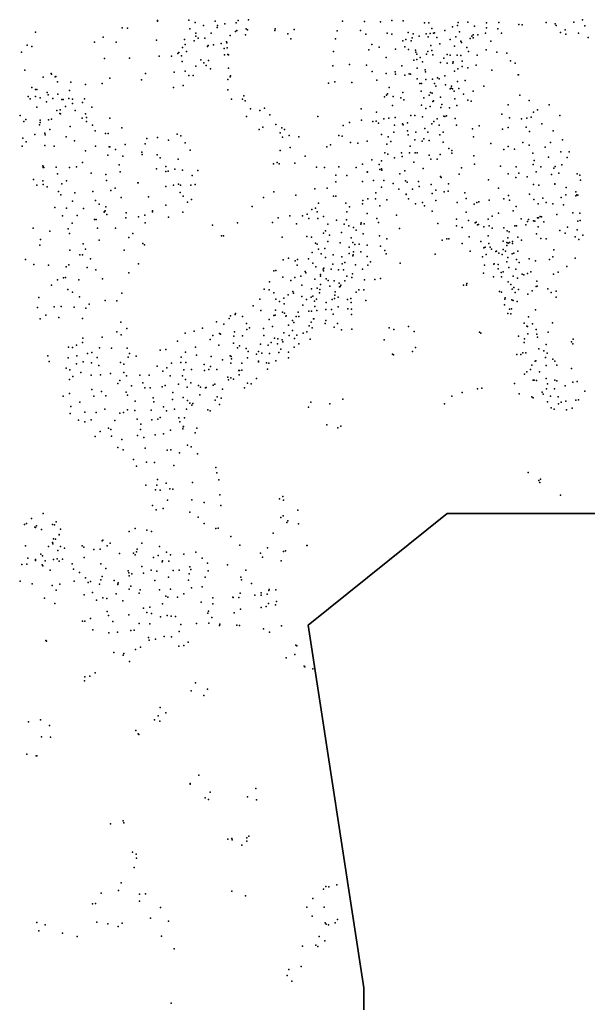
# Model space of a CAD drawing. Header units: millimetres. Extents: x -60275265 to 22802890, y -38578442 to 24337084.
# Drawn here: x 9819622 to 12416122, y -17880804 to -13391304 of the extents above; entities that cross this region are included whole.
import ezdxf

# ---------------------------------------------------------------- set-up
doc = ezdxf.new("R2010")
doc.units = ezdxf.units.MM
doc.header["$MEASUREMENT"] = 0
doc.layers.add('Outline', color=7, linetype='Continuous', true_color=0x000000)
doc.layers.add('particles', color=7, linetype='Continuous', true_color=0x000000)

msp = doc.modelspace()

# ---------------------------------------------------------------- linework, layer by layer
at = {"layer": 'Outline', "color": 3, "lineweight": 35, "true_color": 0x00ff00}
msp.add_lwpolyline([(13039331, -15644525), (11771230, -15644525), (11137351, -16154225), (11390938, -17810758), (11390938, -18320118), (9996120, -18575021), (9108430, -18320118), (9108430, -17173555), (7840611, -17045992), (7333096, -18065321), (7333096, -19467070), (7333096, -20358836), (6445571, -21505459), (5811691, -21887819), (4924165, -22014924), (3148832, -22014924), (2388023, -22014924), (1246851, -22397507)], dxfattribs=at)
at = {"layer": 'particles', "color": 93, "true_color": 0x67d435}
for p in [(10448622, -13398304), (10449622, -13395304), (10592622, -13394304), (10620622, -13404304), (10659622, -13417304), (10711622, -13398304), (10723622, -13418304), (10756622, -13410304), (10808622, -13405304), (10817622, -13395304), (10864622, -13392304), (11293622, -13398304), (11393622, -13400304), (11466622, -13401304), (11518622, -13395304), (11570622, -13396304), (11668622, -13406304), (11687622, -13406304), (11818622, -13417304), (11821622, -13404304), (11865622, -13403304), (11895622, -13421304), (11950622, -13406304), (12007622, -13404304), (12098622, -13413304), (12113622, -13414304), (12223622, -13404304), (12264622, -13410304), (12269622, -13418304), (12350622, -13402304), (12389622, -13391304), (12399622, -13419304), (9891622, -13448304), (10287622, -13428304), (10312622, -13430304), (10596622, -13433304), (10623622, -13453304), (10623622, -13466304), (10693622, -13453304), (10721622, -13427304), (10780622, -13463304), (10805622, -13445304), (10810622, -13441304), (10850622, -13460304), (10853622, -13433304), (10860622, -13438304), (10984622, -13441304), (10985622, -13433304), (11043622, -13456304), (11072622, -13436304), (11269622, -13442304), (11375622, -13440304), (11399622, -13457304), (11497622, -13452304), (11518622, -13457304), (11593622, -13450304), (11615622, -13455304), (11643622, -13467304), (11675622, -13455304), (11694622, -13454304), (11701622, -13432304), (11708622, -13452304), (11708622, -13453304), (11713622, -13451304), (11761622, -13440304), (11796622, -13424304), (11827622, -13446304), (11884622, -13467304), (11890622, -13460304), (11911622, -13460304), (11946622, -13453304), (11951622, -13428304), (12003622, -13433304), (12019622, -13452304), (12288622, -13450304), (12309622, -13438304), (12312622, -13457304), (12371622, -13453304), (9854622, -13507304), (9874622, -13513304), (10161622, -13494304), (10201622, -13471304), (10260622, -13493304), (10444622, -13484304), (10571622, -13482304), (10575622, -13505304), (10615622, -13487304), (10634622, -13475304), (10664622, -13475304), (10680622, -13509304), (10704622, -13506304), (10739622, -13499304), (10764622, -13492304), (10765622, -13497304), (11057622, -13478304), (11261622, -13478304), (11427622, -13504304), (11569622, -13487304), (11582622, -13482304), (11606622, -13488304), (11611622, -13474304), (11684622, -13469304), (11697622, -13509304), (11724622, -13472304), (11737622, -13502304), (11785622, -13481304), (11805622, -13512304), (11811622, -13469304), (11833622, -13489304), (11837622, -13495304), (11876622, -13477304), (11890622, -13474304), (11971622, -13489304), (12414622, -13473304), (9828622, -13539304), (10456622, -13557304), (10512622, -13557304), (10541622, -13545304), (10545622, -13541304), (10558622, -13556304), (10562622, -13518304), (10580622, -13537304), (10677622, -13514304), (10752622, -13522304), (10754622, -13551304), (10767622, -13519304), (10769622, -13550304), (10773622, -13551304), (11252622, -13537304), (11413622, -13529304), (11461622, -13516304), (11535622, -13525304), (11578622, -13515304), (11595622, -13527304), (11627622, -13530304), (11628622, -13539304), (11632622, -13549304), (11676622, -13548304), (11683622, -13537304), (11701622, -13532304), (11705622, -13552304), (11706622, -13551304), (11771622, -13550304), (11785622, -13553304), (11816622, -13553304), (11833622, -13554304), (11860622, -13518304), (11868622, -13536304), (11908622, -13553304), (11949622, -13529304), (11998622, -13539304), (12043622, -13544304), (10206622, -13568304), (10320622, -13567304), (10561622, -13582304), (10646622, -13574304), (10660622, -13588304), (10671622, -13600304), (10681622, -13578304), (11249622, -13602304), (11325622, -13595304), (11402622, -13599304), (11492622, -13564304), (11564622, -13602304), (11618622, -13576304), (11632622, -13573304), (11647622, -13563304), (11658622, -13584304), (11740622, -13586304), (11755622, -13567304), (11771622, -13590304), (11797622, -13590304), (11798622, -13583304), (11840622, -13580304), (11904622, -13598304), (12060622, -13579304), (12081622, -13590304), (9843622, -13621304), (9963622, -13637304), (9965622, -13639304), (10394622, -13637304), (10525622, -13631304), (10575622, -13626304), (10591622, -13646304), (10611622, -13646304), (10623622, -13603304), (10690622, -13615304), (10772622, -13613304), (10782622, -13647304), (11428622, -13628304), (11492622, -13637304), (11533622, -13629304), (11535622, -13640304), (11577622, -13645304), (11597622, -13638304), (11604622, -13640304), (11634622, -13613304), (11670622, -13620304), (11672622, -13629304), (11760622, -13647304), (11804622, -13626304), (11820622, -13615304), (11840622, -13605304), (11866622, -13611304), (11975622, -13621304), (12095622, -13643304), (12097622, -13642304), (9926622, -13653304), (9981622, -13652304), (9984622, -13650304), (9992622, -13675304), (10052622, -13676304), (10120622, -13687304), (10195622, -13682304), (10230622, -13658304), (10376622, -13666304), (10565622, -13692304), (10770622, -13664304), (10780622, -13652304), (11229622, -13681304), (11258622, -13675304), (11336622, -13678304), (11450622, -13667304), (11634622, -13661304), (11646622, -13683304), (11654622, -13682304), (11674622, -13664304), (11704622, -13662304), (11713622, -13683304), (11727622, -13656304), (11735622, -13661304), (11763622, -13688304), (11818622, -13673304), (11853622, -13668304), (9874622, -13701304), (9891622, -13710304), (9897622, -13709304), (9944622, -13723304), (9949622, -13734304), (9994622, -13731304), (10046622, -13714304), (10521622, -13701304), (10769622, -13711304), (11494622, -13736304), (11498622, -13729304), (11506622, -13701304), (11569622, -13724304), (11652622, -13718304), (11689622, -13735304), (11695622, -13723304), (11703622, -13726304), (11719622, -13695304), (11784622, -13706304), (11789622, -13704304), (11790622, -13695304), (11795622, -13707304), (11803622, -13718304), (11824622, -13705304), (11846622, -13731304), (11889622, -13718304), (11939622, -13695304), (12102622, -13736304), (9858622, -13742304), (9867622, -13752304), (9892622, -13741304), (9913622, -13748304), (9942622, -13766304), (9970622, -13751304), (10011622, -13755304), (10018622, -13756304), (10044622, -13751304), (10061622, -13754304), (10061622, -13773304), (10106622, -13769304), (10115622, -13753304), (10786622, -13754304), (10836622, -13754304), (10842622, -13738304), (10848622, -13762304), (11485622, -13743304), (11521622, -13782304), (11524622, -13742304), (11559622, -13748304), (11573622, -13757304), (11654622, -13781304), (11664622, -13747304), (11705622, -13764304), (11709622, -13762304), (11741622, -13745304), (11746622, -13778304), (11806622, -13752304), (11865622, -13759304), (11880622, -13763304), (12049622, -13780304), (12145622, -13760304), (12236622, -13779304), (9897622, -13791304), (9989622, -13806304), (10002622, -13819304), (10004622, -13803304), (10006622, -13820304), (10028622, -13787304), (10073622, -13806304), (10119622, -13820304), (10148622, -13791304), (10873622, -13798304), (10915622, -13805304), (10937622, -13795304), (10962622, -13825304), (11379622, -13798304), (11449622, -13813304), (11673622, -13797304), (11694622, -13788304), (11742622, -13792304), (11782622, -13793304), (11815622, -13783304), (12020622, -13823304), (12165622, -13813304), (12183622, -13802304), (9821622, -13828304), (9838622, -13856304), (9847622, -13847304), (9909622, -13871304), (9912622, -13850304), (9912622, -13860304), (9951622, -13848304), (9964622, -13845304), (10105622, -13841304), (10124622, -13837304), (10124622, -13856304), (10231622, -13841304), (10854622, -13833304), (10989622, -13870304), (11181622, -13833304), (11325622, -13860304), (11380622, -13849304), (11432622, -13855304), (11446622, -13854304), (11458622, -13863304), (11482622, -13844304), (11505622, -13841304), (11531622, -13872304), (11533622, -13838304), (11567622, -13866304), (11570622, -13871304), (11590622, -13862304), (11605622, -13828304), (11623622, -13828304), (11659622, -13834304), (11701622, -13866304), (11710622, -13855304), (11726622, -13844304), (11755622, -13832304), (11761622, -13833304), (11768622, -13830304), (11808622, -13842304), (11814622, -13872304), (12055622, -13839304), (12111622, -13844304), (12135622, -13841304), (12155622, -13836304), (12203622, -13867304), (12286622, -13828304), (9888622, -13915304), (9934622, -13909304), (9935622, -13917304), (9957622, -13892304), (10050622, -13878304), (10151622, -13873304), (10164622, -13899304), (10211622, -13911304), (10223622, -13910304), (10286622, -13884304), (10538622, -13913304), (10913622, -13892304), (10930622, -13882304), (11009622, -13908304), (11016622, -13884304), (11028622, -13893304), (11296622, -13874304), (11471622, -13915304), (11527622, -13904304), (11590622, -13899304), (11593622, -13916304), (11628622, -13904304), (11669622, -13888304), (11683622, -13905304), (11735622, -13873304), (11738622, -13916304), (11752622, -13904304), (11887622, -13889304), (11917622, -13875304), (12023622, -13890304), (12049622, -13883304), (12132622, -13882304), (12147622, -13901304), (12255622, -13899304), (9834622, -13932304), (9848622, -13948304), (10031622, -13925304), (10069622, -13944304), (10300622, -13961304), (10392622, -13957304), (10399622, -13934304), (10449622, -13929304), (10499622, -13941304), (10555622, -13921304), (10574622, -13953304), (11019622, -13927304), (11050622, -13919304), (11093622, -13925304), (11276622, -13920304), (11291622, -13923304), (11329622, -13951304), (11330622, -13952304), (11363622, -13954304), (11406622, -13946304), (11496622, -13959304), (11502622, -13926304), (11513622, -13947304), (11624622, -13940304), (11657622, -13946304), (11665622, -13935304), (11688622, -13943304), (11753622, -13950304), (11891622, -13925304), (11970622, -13956304), (12116622, -13951304), (12243622, -13951304), (12298622, -13940304), (9831622, -13968304), (9934622, -13966304), (9977622, -13969304), (10119622, -13989304), (10165622, -13969304), (10227622, -13971304), (10231622, -13972304), (10257622, -13984304), (10377622, -13995304), (10379622, -14006304), (10597622, -13986304), (11009622, -13988304), (11054622, -13975304), (11221622, -13971304), (11238622, -13963304), (11486622, -13998304), (11500622, -14005304), (11562622, -13998304), (11599622, -13998304), (11602622, -13969304), (11625622, -13998304), (11634622, -13998304), (11739622, -14006304), (11779622, -13979304), (11792622, -14001304), (11793622, -13988304), (12029622, -13984304), (12049622, -13970304), (12078622, -13982304), (12145622, -13964304), (12162622, -14000304), (12219622, -13973304), (12290622, -13994304), (12328622, -13994304), (10106622, -14043304), (10222622, -14009304), (10290622, -14014304), (10447622, -14008304), (10461622, -14022304), (10542622, -14028304), (10978622, -14049304), (10994622, -14043304), (11004622, -14049304), (11075622, -14046304), (11122622, -14014304), (11385622, -14051304), (11427622, -14030304), (11471622, -14035304), (11531622, -14022304), (11566622, -14015304), (11619622, -14042304), (11688622, -14009304), (11697622, -14027304), (11726622, -14027304), (11893622, -14012304), (11896622, -14051304), (12168622, -14034304), (12234622, -14019304), (12319622, -14020304), (9925622, -14058304), (9926622, -14061304), (9927622, -14066304), (9929622, -14066304), (9986622, -14064304), (9992622, -14095304), (10047622, -14066304), (10079622, -14062304), (10146622, -14092304), (10274622, -14053304), (10278622, -14086304), (10444622, -14072304), (10486622, -14061304), (10486622, -14084304), (10497622, -14082304), (10527622, -14073304), (10562622, -14078304), (10633622, -14080304), (11175622, -14064304), (11211622, -14065304), (11276622, -14063304), (11356622, -14065304), (11406622, -14087304), (11407622, -14086304), (11461622, -14052304), (11463622, -14075304), (11471622, -14072304), (11472622, -14078304), (11555622, -14095304), (11577622, -14081304), (11661622, -14071304), (11826622, -14096304), (11836622, -14067304), (12015622, -14059304), (12049622, -14095304), (12086622, -14062304), (12098622, -14092304), (12164622, -14052304), (12177622, -14085304), (12198622, -14063304), (12258622, -14069304), (12264622, -14061304), (12281622, -14091304), (12294622, -14053304), (12365622, -14094304), (9882622, -14121304), (9925622, -14126304), (10011622, -14140304), (10033622, -14126304), (10212622, -14097304), (10216622, -14125304), (10358622, -14135304), (10360622, -14136304), (10607622, -14102304), (11262622, -14100304), (11262622, -14131304), (11313622, -14102304), (11385622, -14130304), (11435622, -14125304), (11482622, -14125304), (11525622, -14139304), (11581622, -14126304), (11588622, -14132304), (11640622, -14130304), (11740622, -14107304), (11743622, -14112304), (11777622, -14141304), (11959622, -14122304), (12085622, -14112304), (12136622, -14109304), (12248622, -14097304), (12262622, -14140304), (12376622, -14101304), (12379622, -14124304), (9898622, -14147304), (9926622, -14144304), (9945622, -14154304), (9996622, -14175304), (10071622, -14181304), (10153622, -14175304), (10235622, -14171304), (10255622, -14160304), (10487622, -14152304), (10521622, -14147304), (10544622, -14142304), (10552622, -14180304), (10553622, -14146304), (10600622, -14146304), (10621622, -14144304), (10979622, -14176304), (11167622, -14163304), (11223622, -14160304), (11445622, -14181304), (11471622, -14156304), (11550622, -14164304), (11612622, -14165304), (11643622, -14152304), (11698622, -14144304), (11703622, -14185304), (11719622, -14169304), (11757622, -14177304), (11776622, -14174304), (11851622, -14181304), (12006622, -14160304), (12165622, -14144304), (12190622, -14146304), (12263622, -14142304), (12314622, -14157304), (12359622, -14176304), (10007622, -14190304), (10061622, -14220304), (10165622, -14217304), (10283622, -14203304), (10408622, -14200304), (10565622, -14197304), (10586622, -14224304), (10604622, -14212304), (10932622, -14203304), (11080622, -14192304), (11183622, -14229304), (11252622, -14197304), (11263622, -14196304), (11309622, -14229304), (11386622, -14216304), (11409622, -14208304), (11444622, -14208304), (11495622, -14214304), (11583622, -14189304), (11584622, -14187304), (11595622, -14209304), (11626622, -14231304), (11659622, -14226304), (11719622, -14216304), (11817622, -14226304), (11857622, -14207304), (11906622, -14225304), (11915622, -14223304), (11963622, -14215304), (12030622, -14209304), (12051622, -14193304), (12056622, -14215304), (12147622, -14188304), (12167622, -14212304), (12186622, -14231304), (12207622, -14206304), (12223622, -14225304), (12253622, -14231304), (12291622, -14203304), (12312622, -14190304), (12359622, -14195304), (12363622, -14190304), (12367622, -14192304), (9980622, -14248304), (10033622, -14252304), (10111622, -14253304), (10182622, -14233304), (10205622, -14270304), (10206622, -14266304), (10209622, -14264304), (10212622, -14245304), (10306622, -14273304), (10425622, -14268304), (10426622, -14264304), (10486622, -14238304), (10564622, -14270304), (10880622, -14244304), (11153622, -14257304), (11169622, -14252304), (11178622, -14268304), (11313622, -14268304), (11325622, -14245304), (11384622, -14232304), (11405622, -14276304), (11464622, -14240304), (11668622, -14241304), (11703622, -14265304), (11857622, -14269304), (11894622, -14233304), (12006622, -14274304), (12072622, -14263304), (12086622, -14243304), (12302622, -14236304), (12344622, -14273304), (12376622, -14274304), (10014622, -14286304), (10059622, -14320304), (10081622, -14285304), (10160622, -14303304), (10168622, -14303304), (10217622, -14280304), (10303622, -14295304), (10361622, -14291304), (10391622, -14284304), (10392622, -14318304), (10498622, -14293304), (10814622, -14318304), (10974622, -14316304), (11000622, -14296304), (11052622, -14287304), (11111622, -14286304), (11132622, -14279304), (11139622, -14299304), (11181622, -14298304), (11207622, -14289304), (11265622, -14306304), (11312622, -14304304), (11379622, -14318304), (11450622, -14298304), (11458622, -14317304), (11539622, -14284304), (11814622, -14301304), (11869622, -14307304), (11899622, -14319304), (11904622, -14315304), (11958622, -14302304), (11977622, -14288304), (12109622, -14300304), (12137622, -14312304), (12142622, -14303304), (12165622, -14309304), (12171622, -14311304), (12183622, -14295304), (12188622, -14296304), (12196622, -14289304), (12202622, -14291304), (12213622, -14314304), (12271622, -14280304), (12367622, -14311304), (12378622, -14308304), (9881622, -14342304), (9957622, -14356304), (10040622, -14345304), (10174622, -14343304), (10257622, -14342304), (10699622, -14329304), (11083622, -14323304), (11206622, -14365304), (11207622, -14365304), (11215622, -14355304), (11226622, -14324304), (11288622, -14363304), (11300622, -14325304), (11322622, -14332304), (11344622, -14339304), (11356622, -14352304), (11377622, -14324304), (11392622, -14323304), (11554622, -14344304), (11728622, -14322304), (11813622, -14332304), (11839622, -14340304), (11910622, -14327304), (11914622, -14326304), (11939622, -14337304), (11962622, -14332304), (11977622, -14342304), (12030622, -14341304), (12045622, -14355304), (12054622, -14359304), (12080622, -14332304), (12088622, -14332304), (12130622, -14328304), (12186622, -14336304), (12286622, -14353304), (12309622, -14365304), (12320622, -14338304), (12365622, -14350304), (9914622, -14394304), (10046622, -14367304), (10182622, -14398304), (10317622, -14385304), (10335622, -14367304), (10741622, -14378304), (10749622, -14377304), (11017622, -14384304), (11130622, -14380304), (11152622, -14383304), (11226622, -14403304), (11234622, -14375304), (11283622, -14410304), (11332622, -14387304), (11340622, -14408304), (11387622, -14368304), (11462622, -14377304), (11496622, -14391304), (11748622, -14397304), (11769622, -14391304), (11778622, -14392304), (11872622, -14382304), (11924622, -14403304), (11958622, -14378304), (12027622, -14402304), (12043622, -14408304), (12048622, -14387304), (12056622, -14408304), (12070622, -14404304), (12093622, -14383304), (12110622, -14398304), (12179622, -14368304), (12199622, -14390304), (12223622, -14391304), (12356622, -14382304), (12372622, -14395304), (12390622, -14374304), (9911622, -14420304), (10048622, -14443304), (10109622, -14414304), (10120622, -14439304), (10296622, -14443304), (10381622, -14412304), (10389622, -14418304), (11154622, -14453304), (11170622, -14411304), (11177622, -14416304), (11183622, -14438304), (11213622, -14435304), (11323622, -14430304), (11343622, -14451304), (11349622, -14417304), (11369622, -14416304), (11376622, -14450304), (11406622, -14420304), (11467622, -14424304), (11487622, -14445304), (11839622, -14412304), (11876622, -14447304), (11939622, -14433304), (11944622, -14430304), (11961622, -14413304), (11967622, -14430304), (11974622, -14439304), (11993622, -14449304), (11996622, -14447304), (12026622, -14440304), (12037622, -14447304), (12043622, -14422304), (12049622, -14411304), (12069622, -14413304), (12094622, -14447304), (12258622, -14442304), (9845622, -14485304), (10094622, -14465304), (10106622, -14465304), (10143622, -14483304), (11022622, -14487304), (11047622, -14479304), (11077622, -14492304), (11088622, -14485304), (11138622, -14482304), (11196622, -14460304), (11216622, -14477304), (11250622, -14464304), (11290622, -14474304), (11303622, -14500304), (11324622, -14458304), (11340622, -14469304), (11342622, -14464304), (11405622, -14472304), (11421622, -14496304), (11493622, -14460304), (11716622, -14461304), (11933622, -14474304), (11949622, -14463304), (12007622, -14457304), (12022622, -14463304), (12044622, -14496304), (12048622, -14476304), (12067622, -14460304), (12075622, -14456304), (12088622, -14485304), (12100622, -14499304), (12146622, -14483304), (12174622, -14492304), (12238622, -14486304), (12253622, -14474304), (12355622, -14480304), (9883622, -14509304), (9950622, -14512304), (10031622, -14519304), (10043622, -14510304), (10127622, -14522304), (10167622, -14532304), (10362622, -14505304), (10980622, -14538304), (10989622, -14536304), (11086622, -14512304), (11123622, -14540304), (11158622, -14502304), (11171622, -14519304), (11205622, -14530304), (11207622, -14538304), (11208622, -14525304), (11242622, -14530304), (11249622, -14507304), (11275622, -14532304), (11291622, -14506304), (11297622, -14532304), (11352622, -14510304), (11384622, -14530304), (11408622, -14512304), (11557622, -14503304), (11942622, -14512304), (11984622, -14507304), (11986622, -14506304), (11986622, -14506304), (12004622, -14508304), (12004622, -14528304), (12017622, -14545304), (12027622, -14542304), (12052622, -14522304), (12084622, -14530304), (12153622, -14542304), (12277622, -14544304), (12317622, -14517304), (9992622, -14579304), (10019622, -14569304), (10029622, -14568304), (10089622, -14578304), (10197622, -14574304), (10318622, -14547304), (10959622, -14587304), (11021622, -14566304), (11057622, -14581304), (11076622, -14567304), (11103622, -14562304), (11125622, -14547304), (11166622, -14576304), (11192622, -14554304), (11192622, -14562304), (11219622, -14574304), (11227622, -14581304), (11255622, -14583304), (11304622, -14583304), (11313622, -14562304), (11335622, -14567304), (11338622, -14551304), (11394622, -14579304), (11440622, -14577304), (11467622, -14572304), (11937622, -14548304), (11983622, -14565304), (12019622, -14565304), (12049622, -14588304), (12072622, -14562304), (12092622, -14571304), (12114622, -14553304), (12121622, -14556304), (12138622, -14549304), (12180622, -14585304), (12257622, -14553304), (9965622, -14602304), (10039622, -14623304), (10060622, -14635304), (10935622, -14621304), (10958622, -14624304), (11066622, -14632304), (11107622, -14602304), (11152622, -14620304), (11177622, -14616304), (11189622, -14623304), (11192622, -14600304), (11235622, -14607304), (11259622, -14633304), (11278622, -14594304), (11279622, -14610304), (11282622, -14609304), (11285622, -14603304), (11356622, -14634304), (11367622, -14624304), (11390622, -14624304), (11845622, -14602304), (11859622, -14602304), (11861622, -14595304), (12010622, -14632304), (12019622, -14634304), (12062622, -14599304), (12068622, -14621304), (12076622, -14613304), (12097622, -14622304), (12159622, -14628304), (12178622, -14609304), (12182622, -14608304), (12231622, -14619304), (12269622, -14630304), (9907622, -14659304), (10092622, -14656304), (10209622, -14673304), (10262622, -14675304), (10286622, -14640304), (10916622, -14666304), (10979622, -14638304), (10988622, -14667304), (11005622, -14677304), (11025622, -14662304), (11045622, -14647304), (11070622, -14640304), (11107622, -14655304), (11129622, -14668304), (11150622, -14657304), (11157622, -14653304), (11165622, -14676304), (11174622, -14666304), (11188622, -14637304), (11246622, -14668304), (11256622, -14663304), (11258622, -14649304), (11274622, -14657304), (11316622, -14668304), (11331622, -14664304), (11399622, -14673304), (12034622, -14666304), (12036622, -14661304), (12066622, -14670304), (12072622, -14673304), (12081622, -14636304), (12091622, -14678304), (12140622, -14644304), (12246622, -14636304), (12269622, -14658304), (9901622, -14705304), (9976622, -14701304), (10008622, -14700304), (10068622, -14703304), (10121622, -14708304), (10137622, -14690304), (10885622, -14697304), (10920622, -14719304), (10987622, -14717304), (11026622, -14688304), (11112622, -14694304), (11139622, -14721304), (11151622, -14721304), (11166622, -14700304), (11176622, -14718304), (11217622, -14714304), (11218622, -14682304), (11243622, -14714304), (11274622, -14701304), (11318622, -14711304), (11333622, -14682304), (11334622, -14712304), (12032622, -14693304), (12055622, -14713304), (12064622, -14710304), (12175622, -14715304), (9912622, -14757304), (9938622, -14740304), (9998622, -14751304), (10106622, -14755304), (10717622, -14770304), (10775622, -14755304), (10782622, -14743304), (10803622, -14737304), (10804622, -14732304), (10837622, -14745304), (10958622, -14759304), (10980622, -14741304), (10986622, -14739304), (11019622, -14726304), (11028622, -14731304), (11034622, -14744304), (11036622, -14743304), (11065622, -14764304), (11081622, -14746304), (11091622, -14726304), (11094622, -14746304), (11160622, -14757304), (11162622, -14756304), (11162622, -14756304), (11217622, -14764304), (11250622, -14735304), (11334622, -14737304), (12048622, -14732304), (12062622, -14733304), (12143622, -14748304), (10262622, -14815304), (10281622, -14771304), (10308622, -14801304), (10615622, -14812304), (10654622, -14799304), (10751622, -14780304), (10800622, -14815304), (10854622, -14778304), (10856622, -14805304), (10869622, -14798304), (10933622, -14801304), (10974622, -14792304), (11047622, -14786304), (11065622, -14810304), (11071622, -14773304), (11130622, -14815304), (11141622, -14789304), (11150622, -14771304), (11154622, -14797304), (11214622, -14777304), (11255622, -14794304), (11270622, -14777304), (11289622, -14807304), (11336622, -14803304), (11506622, -14798304), (11527622, -14805304), (11594622, -14791304), (11620622, -14814304), (12123622, -14776304), (12135622, -14790304), (12137622, -14792304), (12161622, -14779304), (12177622, -14805304), (12252622, -14774304), (10108622, -14845304), (10195622, -14840304), (10282622, -14830304), (10539622, -14858304), (10575622, -14822304), (10689622, -14851304), (10701622, -14832304), (10732622, -14823304), (10736622, -14827304), (10797622, -14835304), (10837622, -14834304), (10934622, -14833304), (10982622, -14845304), (10998622, -14847304), (11018622, -14853304), (11025622, -14820304), (11049622, -14833304), (11074622, -14846304), (11085622, -14831304), (11114622, -14822304), (11145622, -14849304), (11484622, -14852304), (11918622, -14817304), (11924622, -14822304), (12097622, -14835304), (12124622, -14847304), (12139622, -14825304), (12180622, -14827304), (12184622, -14840304), (12232622, -14818304), (12347622, -14849304), (10042622, -14886304), (10061622, -14887304), (10079622, -14877304), (10106622, -14865304), (10183622, -14889304), (10238622, -14890304), (10310622, -14891304), (10461622, -14899304), (10486622, -14896304), (10622622, -14885304), (10729622, -14876304), (10796622, -14868304), (10813622, -14889304), (10822622, -14880304), (10853622, -14892304), (10919622, -14872304), (10954622, -14876304), (10968622, -14864304), (10996622, -14870304), (11012622, -14895304), (11020622, -14862304), (11072622, -14886304), (11093622, -14870304), (11626622, -14887304), (12122622, -14864304), (12189622, -14894304), (12212622, -14902304), (12223622, -14873304), (12338622, -14861304), (12344622, -14871304), (9948622, -14926304), (10040622, -14935304), (10080622, -14926304), (10128622, -14915304), (10149622, -14910304), (10173622, -14933304), (10314622, -14931304), (10321622, -14915304), (10351622, -14927304), (10556622, -14931304), (10576622, -14909304), (10626622, -14922304), (10694622, -14928304), (10745622, -14944304), (10780622, -14926304), (10785622, -14928304), (10786622, -14939304), (10859622, -14934304), (10863622, -14906304), (10901622, -14918304), (10910622, -14905304), (10925622, -14913304), (10959622, -14914304), (10988622, -14948304), (11003622, -14910304), (11046622, -14934304), (11047622, -14908304), (11522622, -14918304), (11526622, -14920304), (11613622, -14906304), (12089622, -14919304), (12108622, -14919304), (12117622, -14912304), (12130622, -14912304), (12173622, -14949304), (12176622, -14948304), (12220622, -14933304), (12228622, -14913304), (12254622, -14941304), (9954622, -14951304), (10031622, -14982304), (10048622, -14989304), (10078622, -14962304), (10109622, -14952304), (10147622, -14957304), (10181622, -14970304), (10280622, -14956304), (10295622, -14963304), (10447622, -14973304), (10491622, -14980304), (10512622, -14958304), (10555622, -14955304), (10568622, -14989304), (10577622, -14955304), (10604622, -14987304), (10661622, -14965304), (10663622, -14992304), (10682622, -14988304), (10690622, -14974304), (10719622, -14988304), (10783622, -14959304), (10820622, -14992304), (10822622, -14992304), (10833622, -14959304), (10833622, -14991304), (10909622, -14950304), (10909622, -14953304), (10946622, -14957304), (10951622, -14986304), (10956622, -14959304), (12151622, -14987304), (12157622, -14968304), (12223622, -14970304), (12263622, -14950304), (12271622, -14968304), (12338622, -14983304), (10046622, -15033304), (10062622, -15019304), (10099622, -15002304), (10146622, -15014304), (10188622, -15012304), (10233622, -15006304), (10276622, -15038304), (10295622, -15002304), (10307622, -15016304), (10367622, -15014304), (10411622, -15013304), (10473622, -14995304), (10506622, -15017304), (10563622, -15016304), (10576622, -15033304), (10769622, -15022304), (10772622, -15035304), (10783622, -15026304), (10795622, -15032304), (10821622, -15012304), (10901622, -15028304), (12124622, -15009304), (12134622, -14998304), (12164622, -15037304), (12168622, -15036304), (12179622, -15038304), (12192622, -14998304), (12223622, -15028304), (12263622, -15037304), (12271622, -15039304), (10148622, -15079304), (10267622, -15051304), (10330622, -15062304), (10382622, -15048304), (10391622, -15072304), (10415622, -15072304), (10469622, -15067304), (10484622, -15060304), (10544622, -15054304), (10584622, -15069304), (10601622, -15049304), (10635622, -15061304), (10645622, -15068304), (10668622, -15072304), (10671622, -15070304), (10702622, -15059304), (10710622, -15055304), (10745622, -15077304), (10846622, -15071304), (10860622, -15050304), (10876622, -15053304), (11910622, -15076304), (11929622, -15073304), (12078622, -15051304), (12225622, -15076304), (12229622, -15053304), (12261622, -15076304), (12309622, -15062304), (12344622, -15046304), (12364622, -15043304), (10017622, -15110304), (10046622, -15097304), (10158622, -15110304), (10192622, -15088304), (10213622, -15108304), (10306622, -15091304), (10311622, -15105304), (10428622, -15117304), (10517622, -15125304), (10518622, -15092304), (10565622, -15116304), (10585622, -15129304), (10642622, -15104304), (10712622, -15128304), (10721622, -15112304), (10739622, -15119304), (11295622, -15123304), (11793622, -15109304), (11839622, -15092304), (12099622, -15098304), (12158622, -15113304), (12164622, -15117304), (12205622, -15091304), (12209622, -15100304), (12243622, -15110304), (12278622, -15112304), (12359622, -15128304), (12370622, -15126304), (12400622, -15086304), (10052622, -15157304), (10094622, -15137304), (10208622, -15169304), (10311622, -15172304), (10347622, -15132304), (10419622, -15174304), (10432622, -15135304), (10475622, -15158304), (10526622, -15168304), (10580622, -15169304), (10580622, -15169304), (10596622, -15141304), (10605622, -15150304), (10609622, -15143304), (10678622, -15171304), (10732622, -15147304), (11138622, -15160304), (11148622, -15136304), (11235622, -15145304), (11759622, -15145304), (11759622, -15145304), (12229622, -15135304), (12246622, -15162304), (12259622, -15169304), (12279622, -15145304), (12292622, -15137304), (12313622, -15132304), (12316622, -15171304), (12341622, -15164304), (10050622, -15188304), (10088622, -15219304), (10116622, -15183304), (10146622, -15217304), (10168622, -15184304), (10277622, -15187304), (10293622, -15184304), (10345622, -15175304), (10355622, -15215304), (10423622, -15217304), (10450622, -15214304), (10461622, -15207304), (10490622, -15176304), (10546622, -15208304), (10571622, -15209304), (10689622, -15176304), (10117622, -15227304), (10224622, -15256304), (10235622, -15261304), (10253622, -15221304), (10371622, -15262304), (10373622, -15237304), (10550622, -15227304), (10564622, -15258304), (10565622, -15249304), (10567622, -15248304), (10628622, -15255304), (11222622, -15240304), (11271622, -15254304), (11286622, -15247304), (10163622, -15294304), (10186622, -15271304), (10239622, -15292304), (10285622, -15307304), (10357622, -15289304), (10386622, -15298304), (10437622, -15286304), (10475622, -15282304), (10508622, -15264304), (10621622, -15276304), (10267622, -15343304), (10392622, -15346304), (10586622, -15333304), (10602622, -15340304), (10291622, -15354304), (10339622, -15398304), (10493622, -15356304), (10509622, -15355304), (10549622, -15368304), (10631622, -15373304), (10353622, -15429304), (10398622, -15410304), (10435622, -15412304), (10523622, -15426304), (10714622, -15435304), (10720622, -15459304), (12141622, -15458304), (12197622, -15488304), (10395622, -15516304), (10445622, -15516304), (10449622, -15489304), (10488622, -15506304), (10505622, -15532304), (10608622, -15504304), (10728622, -15491304), (12190622, -15495304), (12194622, -15504304), (10439622, -15537304), (10460622, -15538304), (10519622, -15534304), (10733622, -15559304), (11005622, -15578304), (11020622, -15568304), (12289622, -15561304), (10425622, -15609304), (10474622, -15622304), (10494622, -15584304), (10605622, -15583304), (10662622, -15594304), (10737622, -15609304), (11023622, -15584304), (9873622, -15667304), (9926622, -15645304), (10443622, -15628304), (10596622, -15639304), (10634622, -15662304), (11011622, -15663304), (11022622, -15655304), (11089622, -15629304), (9841622, -15695304), (9850622, -15691304), (9889622, -15707304), (9892622, -15709304), (9896622, -15701304), (9969622, -15695304), (9978622, -15696304), (9985622, -15683304), (10661622, -15691304), (10725622, -15712304), (11039622, -15686304), (11044622, -15678304), (11092622, -15692304), (9919622, -15718304), (9999622, -15740304), (10000622, -15743304), (10005622, -15717304), (10319622, -15727304), (10347622, -15713304), (10400622, -15721304), (10421622, -15727304), (10715622, -15713304), (10783622, -15750304), (10976622, -15734304), (10976622, -15734304), (9845622, -15792304), (9950622, -15795304), (9969622, -15777304), (9971622, -15783304), (9974622, -15760304), (9982622, -15762304), (10005622, -15796304), (10104622, -15792304), (10112622, -15798304), (10196622, -15770304), (10199622, -15767304), (10218622, -15793304), (10232622, -15780304), (10377622, -15781304), (10458622, -15796304), (10825622, -15789304), (10951622, -15802304), (11130622, -15791304), (11131622, -15791304), (9916622, -15830304), (9923622, -15838304), (9993622, -15813304), (10023622, -15803304), (10113622, -15845304), (10158622, -15809304), (10187622, -15807304), (10275622, -15827304), (10339622, -15826304), (10347622, -15833304), (10352622, -15820304), (10356622, -15808304), (10430622, -15845304), (10452622, -15836304), (10489622, -15821304), (10508622, -15834304), (10568622, -15830304), (10624622, -15821304), (10919622, -15826304), (10928622, -15844304), (11024622, -15818304), (11033622, -15816304), (9829622, -15877304), (9851622, -15876304), (9857622, -15849304), (9891622, -15859304), (9892622, -15855304), (9922622, -15879304), (9925622, -15884304), (9935622, -15861304), (9974622, -15855304), (9990622, -15852304), (10000622, -15863304), (10015622, -15854304), (10058622, -15874304), (10189622, -15875304), (10377622, -15887304), (10469622, -15866304), (10471622, -15861304), (10500622, -15863304), (10596622, -15888304), (10652622, -15849304), (10676622, -15871304), (10768622, -15879304), (11013622, -15861304), (9959622, -15904304), (10065622, -15899304), (10092622, -15914304), (10196622, -15932304), (10212622, -15896304), (10315622, -15906304), (10318622, -15916304), (10319622, -15929304), (10331622, -15920304), (10384622, -15917304), (10419622, -15903304), (10446622, -15908304), (10498622, -15935304), (10520622, -15905304), (10547622, -15904304), (10593622, -15921304), (10601622, -15901304), (10666622, -15935304), (10679622, -15906304), (10829622, -15935304), (10852622, -15904304), (9822622, -15954304), (9876622, -15966304), (9968622, -15974304), (10003622, -15967304), (10068622, -15954304), (10120622, -15938304), (10132622, -15960304), (10142622, -15955304), (10184622, -15968304), (10190622, -15948304), (10251622, -15950304), (10267622, -15968304), (10267622, -15969304), (10268622, -15961304), (10326622, -15977304), (10436622, -15951304), (10590622, -15949304), (10653622, -15979304), (10832622, -15948304), (10877622, -15964304), (9986622, -15995304), (10114622, -16016304), (10152622, -16005304), (10260622, -16012304), (10319622, -15990304), (10364622, -16008304), (10369622, -15993304), (10457622, -15994304), (10486622, -16022304), (10495622, -16026304), (10508622, -15990304), (10539622, -16026304), (10568622, -16011304), (10603622, -15984304), (10793622, -16026304), (10826622, -16008304), (10893622, -16017304), (10921622, -16007304), (10922622, -16018304), (10949622, -16013304), (10956622, -15996304), (10958622, -15992304), (10989622, -15993304), (9933622, -16032304), (9979622, -16055304), (10170622, -16041304), (10198622, -16030304), (10217622, -16033304), (10290622, -16043304), (10413622, -16072304), (10471622, -16057304), (10647622, -16049304), (10701622, -16030304), (10701622, -16057304), (10794622, -16029304), (10819622, -16028304), (10944622, -16070304), (10955622, -16056304), (10987622, -16061304), (10992622, -16046304), (10219622, -16092304), (10224622, -16110304), (10317622, -16107304), (10385622, -16077304), (10400622, -16096304), (10421622, -16101304), (10421622, -16102304), (10462622, -16116304), (10493622, -16110304), (10511622, -16114304), (10530622, -16115304), (10678622, -16100304), (10681622, -16090304), (10798622, -16099304), (10827622, -16081304), (10921622, -16074304), (10106622, -16137304), (10117622, -16137304), (10142622, -16124304), (10245622, -16138304), (10364622, -16147304), (10413622, -16149304), (10555622, -16151304), (10627622, -16147304), (10682622, -16146304), (10697622, -16119304), (10732622, -16156304), (10733622, -16150304), (10811622, -16155304), (10823622, -16156304), (11015622, -16158304), (10153622, -16176304), (10226622, -16190304), (10266622, -16186304), (10326622, -16179304), (10342622, -16177304), (10548622, -16183304), (10932622, -16172304), (10960622, -16187304), (9939622, -16225304), (9939622, -16225304), (9941622, -16228304), (10408622, -16211304), (10410622, -16223304), (10439622, -16218304), (10479622, -16207304), (10513622, -16208304), (10546622, -16251304), (10568622, -16247304), (10589622, -16232304), (11080622, -16246304), (11085622, -16249304), (10249622, -16279304), (10292622, -16292304), (10294622, -16284304), (10348622, -16266304), (10370622, -16255304), (11076622, -16288304), (10321622, -16321304), (11036622, -16304304), (11118622, -16341304), (10163622, -16372304), (11121622, -16344304), (11158622, -16354304), (10115622, -16409304), (10115622, -16409304), (10117622, -16391304), (10140622, -16388304), (10622622, -16418304), (10602622, -16455304), (10660622, -16476304), (10676622, -16447304), (10461622, -16530304), (10487622, -16555304), (9860622, -16596304), (9914622, -16587304), (10435622, -16586304), (10451622, -16569304), (10459622, -16593304), (9955622, -16613304), (10349622, -16636304), (10360622, -16651304), (10363622, -16654304), (9918622, -16664304), (9960622, -16665304), (9851622, -16743304), (9895622, -16751304), (9898622, -16751304), (10597622, -16877304), (10597622, -16880304), (10637622, -16839304), (10689622, -16917304), (10897622, -16900304), (10666622, -16942304), (10681622, -16950304), (10860622, -16938304), (10901622, -16951304), (10292622, -17047304), (10295622, -17057304), (10234622, -17062304), (10770622, -17131304), (10788622, -17128304), (10789622, -17134304), (10856622, -17125304), (10856622, -17140304), (10865622, -17118304), (10334622, -17190304), (10833622, -17159304), (10351622, -17200304), (10352622, -17218304), (10342622, -17261304), (10270622, -17366304), (10283622, -17330304), (10788622, -17368304), (10788622, -17368304), (11206622, -17360304), (11217622, -17347304), (11231622, -17349304), (11267622, -17339304), (10191622, -17377304), (10366622, -17382304), (10366622, -17414304), (10393622, -17380304), (10850622, -17390304), (11157622, -17402304), (11158622, -17402304), (10152622, -17426304), (10166622, -17425304), (10462622, -17443304), (10462622, -17443304), (11130622, -17442304), (11210622, -17442304), (10417622, -17492304), (10499622, -17506304), (11155622, -17482304), (11270622, -17498304), (9897622, -17511304), (9906622, -17550304), (9935622, -17523304), (10171622, -17510304), (10221622, -17518304), (10269622, -17530304), (10287622, -17515304), (11214622, -17513304), (11219622, -17519304), (11229622, -17522304), (11260622, -17513304), (10014622, -17560304), (10082622, -17576304), (10466622, -17574304), (11187622, -17575304), (11213622, -17595304), (10525622, -17632304), (11111622, -17619304), (11171622, -17615304), (11181622, -17621304), (11048622, -17726304), (11104622, -17712304), (11041622, -17753304), (11062622, -17780304), (10511622, -17880304)]:
    msp.add_point(p, dxfattribs=at)

doc.saveas('drawing.dxf')
